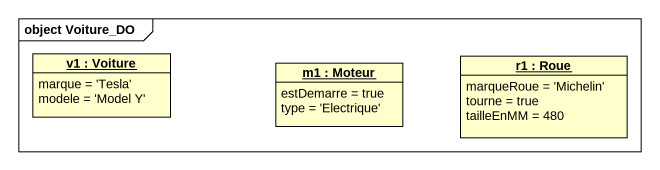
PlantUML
@startuml
mainframe object Voiture_DO
hide circle
hide empty members
object "v1 : Voiture" as v1 {
  marque = 'Tesla'
  modele = 'Model Y'
}
object "m1 : Moteur" as m1 {
  estDemarre = true
  type = 'Electrique'
}
object "r1 : Roue" as r1 {
  marqueRoue = 'Michelin'
  tourne = true
  tailleEnMM = 480
}
@enduml
